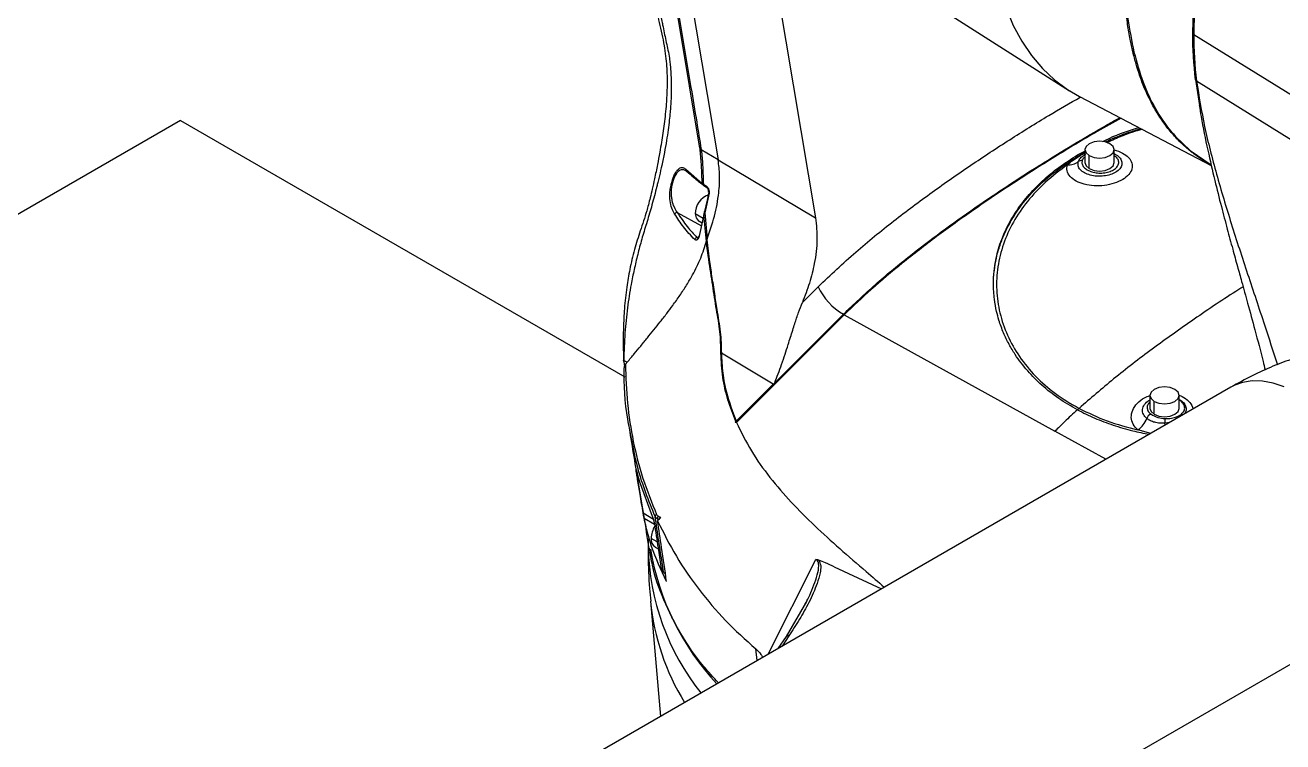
# Model space of a CAD drawing. Header units: millimetres. Extents: x 126 to 938, y 244 to 707.
# Drawn here: x 344.44 to 356.28, y 578.91 to 585.66 of the extents above; entities that cross this region are included whole.
import ezdxf

# ---------------------------------------------------------------- set-up
doc = ezdxf.new("R2010")
doc.units = ezdxf.units.MM

msp = doc.modelspace()

# ---------------------------------------------------------------- linework, layer by layer
at = {"color": 7, "linetype": 'Continuous', "lineweight": 25}
for p, q in [((350.358, 588.018), (350.966, 584.387)), ((351.32, 587.205), (351.883, 583.84)), ((353.064, 585.805), (354.273, 585.037)), ((350.697, 585.085), (350.583, 585.763)), ((355.442, 585.568), (356.705, 584.786)), ((350.794, 584.498), (350.697, 585.085)), ((355.458, 585.142), (355.498, 584.899)), ((356.733, 584.34), (355.469, 585.129)), ((354.368, 584.982), (355.608, 584.335)), ((345.905, 584.757), (305.452, 561.404)), ((345.905, 584.757), (350.087, 582.343)), ((350.806, 584.485), (350.966, 584.39)), ((354.419, 584.483), (354.419, 584.361)), ((354.694, 584.361), (354.694, 584.483)), ((355.41, 584.474), (355.607, 584.34)), ((350.966, 584.387), (351.883, 583.84)), ((354.348, 584.433), (354.419, 584.47)), ((354.348, 584.419), (354.419, 584.459)), ((354.348, 584.433), (354.348, 584.419)), ((354.459, 584.305), (354.459, 584.427)), ((350.662, 584.298), (350.816, 584.165)), ((350.88, 584.073), (350.842, 583.889)), ((350.58, 583.892), (350.808, 583.765)), ((350.835, 583.898), (350.83, 583.875)), ((350.832, 583.87), (350.842, 583.889)), ((350.842, 583.889), (350.863, 583.642)), ((350.824, 583.836), (350.751, 583.878)), ((350.779, 583.815), (350.815, 583.795)), ((350.832, 583.87), (350.784, 583.657)), ((350.855, 583.618), (350.832, 583.87)), ((350.768, 583.654), (350.779, 583.658)), ((350.86, 583.635), (350.856, 583.623)), ((350.86, 583.635), (350.882, 583.448)), ((351.759, 583.043), (351.908, 583.192)), ((351.127, 581.915), (352.145, 582.932)), ((352.153, 582.928), (351.138, 581.915)), ((351.498, 582.288), (352.145, 582.933)), ((352.145, 582.932), (352.153, 582.928)), ((352.153, 582.928), (354.136, 581.832)), ((351.485, 582.275), (350.996, 582.567)), ((355.792, 582.246), (294.669, 546.961)), ((351.136, 581.926), (351.485, 582.275)), ((355.03, 582.169), (355.03, 582.047)), ((355.071, 581.991), (355.071, 582.113)), ((355.305, 582.047), (355.305, 582.169)), ((351.134, 581.924), (351.132, 581.922)), ((351.134, 581.924), (351.136, 581.926)), ((355.218, 581.915), (355.171, 581.907)), ((354.615, 581.567), (354.136, 581.832)), ((355.038, 581.811), (354.917, 581.844)), ((350.208, 581.376), (350.223, 581.367)), ((350.224, 581.363), (350.346, 581.032)), ((350.261, 581.062), (350.356, 581.003)), ((350.269, 581.013), (350.367, 580.957)), ((350.396, 581.005), (350.398, 580.99)), ((350.307, 580.817), (350.307, 580.742)), ((350.392, 580.789), (350.335, 580.822)), ((350.372, 580.741), (350.402, 580.724)), ((351.438, 579.733), (351.886, 580.624)), ((352.058, 580.556), (352.502, 580.347)), ((350.329, 580.231), (350.422, 579.147)), ((351.798, 580.227), (351.606, 579.9)), ((295.939, 544.762), (357.061, 580.047)), ((351.605, 579.899), (351.529, 579.786)), ((351.632, 579.905), (351.567, 579.808)), ((351.332, 579.672), (351.32, 579.782))]:
    msp.add_line(p, q, dxfattribs=at)
at = {"color": 7, "linetype": 'Continuous', "lineweight": 25, "flags": 128}
for points in [[(358.149, 590.41), (357.961, 590.286), (357.775, 590.148), (357.59, 589.998), (357.409, 589.835), (357.231, 589.66), (357.058, 589.475), (356.89, 589.279), (356.729, 589.075), (356.574, 588.862), (356.426, 588.641), (356.287, 588.415), (356.156, 588.183), (356.035, 587.946), (355.923, 587.707), (355.822, 587.465), (355.732, 587.222), (355.653, 586.979), (355.586, 586.737), (355.53, 586.497), (355.486, 586.261), (355.455, 586.028), (355.436, 585.801), (355.43, 585.58)], [(358.165, 590.406), (357.977, 590.282), (357.79, 590.144), (357.606, 589.993), (357.424, 589.83), (357.246, 589.655), (357.073, 589.469), (356.905, 589.273), (356.742, 589.068), (356.587, 588.855), (356.44, 588.634), (356.3, 588.407), (356.169, 588.175), (356.048, 587.938), (355.936, 587.698), (355.835, 587.456), (355.744, 587.213), (355.665, 586.969), (355.598, 586.727), (355.542, 586.487), (355.498, 586.25), (355.467, 586.017), (355.448, 585.789), (355.442, 585.568)], [(353.517, 586.782), (353.524, 586.57), (353.543, 586.366), (353.575, 586.172), (353.619, 585.987), (353.676, 585.814), (353.744, 585.653), (353.825, 585.504), (353.916, 585.369), (354.019, 585.247), (354.132, 585.14), (354.255, 585.048), (354.368, 584.982)], [(350.596, 585.747), (350.66, 585.367), (350.71, 585.068)], [(354.654, 584.539), (354.609, 584.557), (354.557, 584.563), (354.504, 584.557), (354.459, 584.539), (354.43, 584.514), (354.419, 584.483), (354.43, 584.453), (354.459, 584.427)], [(354.459, 584.427), (354.504, 584.41), (354.557, 584.404), (354.609, 584.41), (354.654, 584.427), (354.684, 584.453), (354.694, 584.483), (354.684, 584.514), (354.654, 584.539)], [(354.419, 584.361), (354.43, 584.33), (354.459, 584.305)], [(354.459, 584.305), (354.504, 584.287), (354.557, 584.281), (354.609, 584.287), (354.654, 584.305), (354.684, 584.33), (354.694, 584.361)], [(350.827, 584.158), (350.842, 584.149), (350.853, 584.142)], [(350.83, 584.145), (350.842, 584.138), (350.856, 584.13)], [(350.841, 583.902), (350.838, 583.901), (350.836, 583.9), (350.835, 583.899), (350.835, 583.897), (350.835, 583.895), (350.836, 583.893), (350.839, 583.891), (350.842, 583.889)], [(350.751, 583.878), (350.758, 583.84), (350.779, 583.815), (350.779, 583.815)], [(350.785, 583.665), (350.785, 583.665), (350.783, 583.664), (350.782, 583.664), (350.781, 583.663), (350.781, 583.662), (350.781, 583.66), (350.782, 583.659), (350.784, 583.657)], [(355.265, 582.225), (355.22, 582.243), (355.168, 582.249), (355.115, 582.243), (355.071, 582.225), (355.041, 582.2), (355.03, 582.169), (355.041, 582.139), (355.071, 582.113)], [(355.071, 582.113), (355.115, 582.096), (355.168, 582.09), (355.22, 582.096), (355.265, 582.113), (355.295, 582.139), (355.305, 582.169), (355.295, 582.2), (355.265, 582.225)], [(356.294, 582.249), (356.19, 582.284), (356.089, 582.302), (355.993, 582.305), (355.903, 582.291), (355.82, 582.262), (355.792, 582.246)], [(355.03, 582.047), (355.041, 582.016), (355.071, 581.991)], [(355.071, 581.991), (355.115, 581.973), (355.168, 581.967), (355.22, 581.973), (355.265, 581.991), (355.295, 582.016), (355.305, 582.047)], [(355.174, 581.89), (355.174, 581.891), (355.171, 581.907)], [(350.269, 581.013), (350.264, 581.04), (350.261, 581.062)], [(350.422, 581.021), (350.407, 581.002), (350.396, 580.987)], [(350.403, 581.031), (350.414, 581.025), (350.422, 581.021)]]:
    msp.add_lwpolyline(points, dxfattribs=at)
at = {"color": 7, "linetype": 'Continuous', "lineweight": 25}
for centre, radius, start, end in [((355.456, 585.594), 0.0298, 207.3203, 240.3621), ((358.809, 585.572), 3.379, 179.8664, 187.3145), ((358.827, 585.56), 3.385, 179.8662, 187.3148), ((354.891, 585.447), 0.0469, 242.4382, 256.4654), ((350.724, 585.093), 0.0279, 196.6478, 240.1821), ((350.821, 584.51), 0.0296, 203.6899, 239.0919), ((350.824, 584.485), 0.0289, 204.4998, 239.8835), ((355.417, 584.508), 0.0345, 242.597, 257.7324), ((354.266, 584.486), 0.147, 264.6632, 307.7556), ((354.386, 584.331), 0.0496, 82.5673, 127.8732), ((350.684, 584.296), 0.0227, 172.8701, 243.1884), ((350.838, 584.166), 0.022, 183.0572, 243.5424), ((350.84, 584.155), 0.0136, 165.9544, 240.7542), ((350.866, 584.139), 0.0136, 165.9336, 240.7492), ((350.943, 583.878), 0.193, 110.7944, 179.8573), ((350.884, 584.083), 0.0107, 181.8143, 247.6702), ((350.582, 583.863), 0.0291, 93.0906, 151.3705), ((350.837, 583.875), 0.00697, 174.2498, 223.8842), ((350.773, 583.624), 0.0306, 99.5283, 157.13), ((350.894, 583.413), 0.0374, 109.0545, 116.5451), ((352.451, 583.452), 0.603, 205.5527, 239.4315), ((350.965, 582.946), 0.0354, 110.4061, 115.1598), ((351.003, 582.534), 0.0332, 101.0765, 108.3026), ((354.415, 581.991), 0.0766, 132.9972, 150.9094), ((355.067, 581.929), 0.0706, 114.2558, 161.3015), ((354.794, 582.025), 0.219, 304.1418, 340.5485), ((355.858, 581.889), 0.688, 174.8907, 178.4868), ((350.395, 581.029), 0.0226, 115.9967, 179.3015), ((350.594, 580.811), 0.259, 150.4737, 177.6583), ((350.428, 581.01), 0.0329, 140.8168, 189.2642), ((350.418, 580.811), 0.0833, 172.4908, 236.1942), ((352.576, 580.785), 2.269, 181.0956, 218.6692), ((352.744, 581.125), 2.449, 189.4803, 223.0408), ((352.542, 580.444), 2.223, 185.5136, 211.6313), ((351.623, 579.882), 0.0248, 68.276, 136.6344)]:
    msp.add_arc(centre, radius, start, end, dxfattribs=at)
for points, knots in [([(349.954, 588.009), (349.956, 588.004), (349.963, 587.984), (349.974, 587.949), (349.986, 587.903), (349.996, 587.86), (350.004, 587.818), (350.011, 587.774), (350.02, 587.719), (350.03, 587.654), (350.054, 587.509), (350.094, 587.279), (350.152, 586.963), (350.215, 586.632), (350.274, 586.337), (350.326, 586.086), (350.369, 585.883), (350.411, 585.674), (350.461, 585.471), (350.475, 585.331), (350.481, 585.266)], [0, 0, 0, 0, 0.005889, 0.022401, 0.039605, 0.0574, 0.069443, 0.085496, 0.105358, 0.128936, 0.156267, 0.263573, 0.378474, 0.501157, 0.626179, 0.701104, 0.775505, 0.849522, 0.929503, 1, 1, 1, 1]), ([(349.973, 587.977), (349.975, 587.974), (350.001, 587.929), (350.025, 587.844), (350.054, 587.727), (350.07, 587.614), (350.091, 587.49), (350.113, 587.359), (350.137, 587.221), (350.171, 587.03), (350.214, 586.8), (350.263, 586.542), (350.308, 586.315), (350.348, 586.118), (350.382, 585.952), (350.405, 585.84), (350.419, 585.772), (350.426, 585.738), (350.433, 585.708), (350.438, 585.682), (350.443, 585.659), (350.456, 585.596), (350.478, 585.492), (350.503, 585.376), (350.514, 585.29), (350.519, 585.236), (350.522, 585.18), (350.524, 585.123), (350.525, 585.064), (350.524, 585.004), (350.522, 584.948), (350.518, 584.891), (350.514, 584.83), (350.506, 584.755), (350.495, 584.666), (350.48, 584.565), (350.46, 584.453), (350.437, 584.342), (350.419, 584.261), (350.407, 584.211), (350.401, 584.186), (350.396, 584.164), (350.391, 584.145), (350.387, 584.128), (350.37, 584.06), (350.339, 583.946), (350.292, 583.789), (350.246, 583.641), (350.208, 583.496), (350.175, 583.355), (350.141, 583.188), (350.11, 582.989), (350.085, 582.751), (350.08, 582.586), (350.078, 582.5)], [0, 0, 0, 0, 0.0019416, 0.0283028, 0.0462973, 0.0672207, 0.0897062, 0.1135145, 0.1386624, 0.1651706, 0.2174844, 0.2645577, 0.3061889, 0.3422112, 0.3724959, 0.3969422, 0.4037803, 0.4099581, 0.4154751, 0.4203291, 0.4245188, 0.428042, 0.4547485, 0.4819246, 0.4914468, 0.501233, 0.5112808, 0.5215844, 0.5321247, 0.5428547, 0.5535583, 0.5623127, 0.5734015, 0.5868867, 0.6028303, 0.6211874, 0.6417761, 0.6640271, 0.6819278, 0.6869287, 0.6914537, 0.69551, 0.6991053, 0.7022461, 0.704937, 0.7365381, 0.7657887, 0.7932077, 0.8199261, 0.8459745, 0.8713899, 0.9111694, 0.9540272, 1, 1, 1, 1]), ([(354.865, 586.787), (354.846, 586.663), (354.808, 586.419), (354.795, 586.06), (354.815, 585.721), (354.859, 585.506), (354.88, 585.401)], [0, 0, 0, 0, 0.2714808, 0.5284858, 0.7708443, 1, 1, 1, 1]), ([(354.869, 585.405), (354.86, 585.444), (354.841, 585.528), (354.818, 585.669), (354.801, 585.821), (354.791, 585.967), (354.79, 586.058), (354.79, 586.097)], [0, 0, 0, 0, 0.170414, 0.372018, 0.610965, 0.829299, 1, 1, 1, 1]), ([(355.401, 584.477), (355.369, 584.505), (355.305, 584.561), (355.219, 584.657), (355.14, 584.761), (355.075, 584.865), (355.022, 584.965), (354.975, 585.069), (354.935, 585.176), (354.898, 585.292), (354.879, 585.366), (354.869, 585.405)], [0, 0, 0, 0, 0.116811, 0.234466, 0.354954, 0.474863, 0.57201, 0.666738, 0.78962, 0.887905, 1, 1, 1, 1]), ([(354.88, 585.401), (354.906, 585.306), (354.956, 585.122), (355.074, 584.87), (355.221, 584.649), (355.347, 584.532), (355.41, 584.474)], [0, 0, 0, 0, 0.272249, 0.525415, 0.765686, 1, 1, 1, 1]), ([(350.481, 585.266), (350.482, 585.245), (350.486, 585.188), (350.486, 585.097), (350.483, 585), (350.477, 584.908), (350.469, 584.819), (350.458, 584.727), (350.446, 584.638), (350.432, 584.549), (350.415, 584.451), (350.394, 584.336), (350.37, 584.221), (350.347, 584.117), (350.328, 584.035), (350.31, 583.966), (350.282, 583.861), (350.234, 583.723), (350.176, 583.54), (350.134, 583.363), (350.102, 583.178), (350.082, 582.993), (350.077, 582.864), (350.074, 582.802)], [0, 0, 0, 0, 0.02471, 0.068615, 0.10865, 0.140298, 0.178697, 0.215848, 0.251568, 0.285359, 0.323611, 0.370541, 0.425121, 0.464437, 0.497954, 0.52609, 0.549205, 0.627839, 0.701479, 0.778149, 0.84517, 0.926473, 1, 1, 1, 1]), ([(350.71, 585.068), (350.728, 584.959), (350.761, 584.765), (350.792, 584.57), (350.806, 584.485)], [0, 0, 0, 0, 0.560977, 1, 1, 1, 1]), ([(355.458, 585.142), (355.459, 585.139), (355.462, 585.134), (355.467, 585.131), (355.469, 585.129)], [0, 0, 0, 0, 0.551445, 1, 1, 1, 1]), ([(355.469, 585.129), (355.492, 584.986), (355.54, 584.691), (355.657, 584.245), (355.795, 583.782), (355.95, 583.31), (356.098, 582.868), (356.19, 582.583), (356.23, 582.458)], [0, 0, 0, 0, 0.155893, 0.322568, 0.497344, 0.677083, 0.858416, 1, 1, 1, 1]), ([(351.908, 583.192), (352.024, 583.303), (352.253, 583.519), (352.615, 583.812), (352.977, 584.083), (353.342, 584.337), (353.708, 584.577), (354.052, 584.791), (354.276, 584.921), (354.375, 584.978)], [0, 0, 0, 0, 0.157724, 0.309385, 0.457286, 0.602514, 0.745661, 0.887093, 1, 1, 1, 1]), ([(355.495, 584.898), (355.5, 584.864), (355.522, 584.723), (355.572, 584.488), (355.637, 584.205), (355.699, 583.958), (355.756, 583.743), (355.807, 583.555), (355.852, 583.391), (355.899, 583.221), (355.954, 583.022), (356.022, 582.771), (356.078, 582.562), (356.108, 582.436), (356.115, 582.409)], [0, 0, 0, 0, 0.040555, 0.167193, 0.280583, 0.379787, 0.465184, 0.540973, 0.607249, 0.664094, 0.74714, 0.848703, 0.967837, 1, 1, 1, 1]), ([(352.145, 582.933), (352.243, 583.027), (352.439, 583.213), (352.749, 583.468), (353.063, 583.709), (353.379, 583.934), (353.699, 584.15), (354.02, 584.356), (354.346, 584.553), (354.587, 584.696), (354.723, 584.77), (354.749, 584.783)], [0, 0, 0, 0, 0.127531, 0.252748, 0.376112, 0.497943, 0.61619, 0.737822, 0.855098, 0.972977, 1, 1, 1, 1]), ([(352.145, 582.932), (352.26, 583.04), (352.487, 583.255), (352.849, 583.545), (353.212, 583.815), (353.577, 584.068), (353.944, 584.307), (354.313, 584.532), (354.581, 584.691), (354.728, 584.771), (354.75, 584.782)], [0, 0, 0, 0, 0.147721, 0.292736, 0.433516, 0.571463, 0.708666, 0.843153, 0.976633, 1, 1, 1, 1]), ([(354.759, 584.778), (354.684, 584.737), (354.473, 584.621), (354.135, 584.417), (353.748, 584.172), (353.377, 583.922), (353.027, 583.671), (352.705, 583.421), (352.413, 583.177), (352.237, 583.009), (352.153, 582.928)], [0, 0, 0, 0, 0.07982, 0.225346, 0.369059, 0.509232, 0.644146, 0.772073, 0.891276, 1, 1, 1, 1]), ([(354.588, 584.559), (354.596, 584.563), (354.696, 584.616), (354.81, 584.659), (354.919, 584.688), (354.926, 584.691)], [0, 0, 0, 0, 0.074295, 0.932895, 1, 1, 1, 1]), ([(354.611, 584.556), (354.626, 584.563), (354.698, 584.597), (354.809, 584.64), (354.906, 584.67), (354.943, 584.682)], [0, 0, 0, 0, 0.140436, 0.670929, 1, 1, 1, 1]), ([(354.957, 584.675), (354.893, 584.655), (354.78, 584.621), (354.675, 584.571), (354.629, 584.549)], [0, 0, 0, 0, 0.570669, 1, 1, 1, 1]), ([(350.798, 584.473), (350.797, 584.478), (350.796, 584.486), (350.795, 584.495), (350.794, 584.498)], [0, 0, 0, 0, 0.561914, 1, 1, 1, 1]), ([(350.816, 584.165), (350.814, 584.22), (350.811, 584.323), (350.802, 584.425), (350.798, 584.473)], [0, 0, 0, 0, 0.530314, 1, 1, 1, 1]), ([(350.806, 584.485), (350.807, 584.48), (350.808, 584.472), (350.809, 584.464), (350.81, 584.46)], [0, 0, 0, 0, 0.556712, 1, 1, 1, 1]), ([(354.693, 584.481), (354.72, 584.472), (354.77, 584.456), (354.83, 584.414), (354.865, 584.36), (354.865, 584.298), (354.831, 584.243), (354.772, 584.197), (354.693, 584.163), (354.602, 584.143), (354.506, 584.14), (354.415, 584.153), (354.337, 584.182), (354.279, 584.225), (354.244, 584.282), (354.25, 584.321), (354.252, 584.34)], [0, 0, 0, 0, 0.080798, 0.14924, 0.206064, 0.258377, 0.316656, 0.38695, 0.469225, 0.560176, 0.652978, 0.741834, 0.821518, 0.889202, 0.946317, 1, 1, 1, 1]), ([(355.608, 584.337), (355.592, 584.345), (355.551, 584.368), (355.481, 584.414), (355.43, 584.454), (355.401, 584.477)], [0, 0, 0, 0, 0.21077, 0.565066, 1, 1, 1, 1]), ([(350.81, 584.46), (350.812, 584.437), (350.818, 584.39), (350.821, 584.316), (350.824, 584.238), (350.826, 584.185), (350.827, 584.158)], [0, 0, 0, 0, 0.229598, 0.471747, 0.733905, 1, 1, 1, 1]), ([(350.86, 583.635), (350.886, 583.709), (350.936, 583.853), (350.973, 584.057), (350.984, 584.235), (350.972, 584.338), (350.966, 584.387)], [0, 0, 0, 0, 0.304063, 0.595043, 0.806986, 1, 1, 1, 1]), ([(353.558, 583.211), (353.557, 583.212), (353.555, 583.258), (353.564, 583.342), (353.582, 583.455), (353.611, 583.563), (353.65, 583.669), (353.702, 583.776), (353.786, 583.918), (353.92, 584.086), (354.117, 584.269), (354.27, 584.369), (354.348, 584.419)], [0, 0, 0, 0, 0.0021735, 0.090937, 0.1670857, 0.2306799, 0.3118594, 0.3908422, 0.4677217, 0.6381008, 0.8153775, 1, 1, 1, 1]), ([(354.348, 582.033), (354.288, 582.068), (354.17, 582.136), (354.013, 582.26), (353.875, 582.398), (353.775, 582.529), (353.702, 582.651), (353.65, 582.759), (353.612, 582.864), (353.583, 582.97), (353.563, 583.084), (353.555, 583.211), (353.561, 583.333), (353.576, 583.435), (353.598, 583.527), (353.626, 583.618), (353.664, 583.71), (353.71, 583.802), (353.778, 583.915), (353.876, 584.046), (354.015, 584.189), (354.172, 584.321), (354.289, 584.395), (354.348, 584.433)], [0, 0, 0, 0, 0.06869, 0.13594, 0.198402, 0.262867, 0.299756, 0.33949, 0.382004, 0.410237, 0.44878, 0.497537, 0.536357, 0.570394, 0.599698, 0.630304, 0.665129, 0.699118, 0.73229, 0.79635, 0.862228, 0.930104, 1, 1, 1, 1]), ([(354.252, 584.34), (354.288, 584.37), (354.34, 584.413), (354.4, 584.441), (354.419, 584.45)], [0, 0, 0, 0, 0.690769, 1, 1, 1, 1]), ([(354.698, 584.442), (354.7, 584.441), (354.717, 584.435), (354.742, 584.414), (354.767, 584.378), (354.769, 584.337), (354.747, 584.299), (354.709, 584.268), (354.657, 584.246), (354.596, 584.233), (354.532, 584.231), (354.47, 584.241), (354.416, 584.261), (354.375, 584.291), (354.35, 584.33), (354.354, 584.357), (354.356, 584.37)], [0, 0, 0, 0, 0.007174, 0.082086, 0.144381, 0.200783, 0.261955, 0.335054, 0.421115, 0.516932, 0.616828, 0.714103, 0.802513, 0.878069, 0.94144, 1, 1, 1, 1]), ([(354.356, 584.37), (354.361, 584.382), (354.37, 584.401), (354.387, 584.413), (354.393, 584.417)], [0, 0, 0, 0, 0.647583, 1, 1, 1, 1]), ([(354.393, 584.38), (354.391, 584.37), (354.388, 584.347), (354.408, 584.315), (354.441, 584.29), (354.486, 584.272), (354.537, 584.262), (354.591, 584.262), (354.643, 584.272), (354.687, 584.29), (354.72, 584.316), (354.738, 584.348), (354.736, 584.383), (354.718, 584.41), (354.701, 584.421), (354.694, 584.426)], [0, 0, 0, 0, 0.05948, 0.124225, 0.201456, 0.291949, 0.391958, 0.495356, 0.595235, 0.685405, 0.762127, 0.826433, 0.886172, 0.952501, 1, 1, 1, 1]), ([(354.393, 584.417), (354.399, 584.423), (354.409, 584.432), (354.421, 584.437), (354.426, 584.439)], [0, 0, 0, 0, 0.606129, 1, 1, 1, 1]), ([(354.419, 584.415), (354.415, 584.412), (354.403, 584.403), (354.397, 584.389), (354.393, 584.38)], [0, 0, 0, 0, 0.365589, 1, 1, 1, 1]), ([(350.556, 583.877), (350.546, 583.895), (350.526, 583.933), (350.51, 584.005), (350.51, 584.074), (350.519, 584.136), (350.531, 584.185), (350.546, 584.23), (350.564, 584.266), (350.582, 584.291), (350.603, 584.311), (350.635, 584.319), (350.653, 584.305), (350.662, 584.298)], [0, 0, 0, 0, 0.116105, 0.249377, 0.412269, 0.507225, 0.606646, 0.6993, 0.775632, 0.833453, 0.876165, 0.93725, 1, 1, 1, 1]), ([(350.655, 584.287), (350.651, 584.289), (350.642, 584.294), (350.625, 584.295), (350.607, 584.29), (350.592, 584.28), (350.581, 584.268), (350.567, 584.25), (350.552, 584.221), (350.537, 584.18), (350.529, 584.142), (350.525, 584.11), (350.523, 584.08), (350.524, 584.045), (350.531, 583.997), (350.547, 583.944), (350.569, 583.908), (350.58, 583.892)], [0, 0, 0, 0, 0.028463, 0.064602, 0.099192, 0.146821, 0.173294, 0.20169, 0.283268, 0.376072, 0.473581, 0.524419, 0.5762, 0.657914, 0.741204, 0.877869, 1, 1, 1, 1]), ([(350.653, 584.289), (350.655, 584.288), (350.66, 584.286), (350.665, 584.283), (350.667, 584.281)], [0, 0, 0, 0, 0.487332, 1, 1, 1, 1]), ([(350.662, 584.284), (350.661, 584.285), (350.659, 584.286), (350.656, 584.287), (350.655, 584.287)], [0, 0, 0, 0, 0.656792, 1, 1, 1, 1]), ([(350.667, 584.281), (350.69, 584.262), (350.741, 584.218), (350.793, 584.175), (350.822, 584.152)], [0, 0, 0, 0, 0.443393, 1, 1, 1, 1]), ([(354.252, 584.34), (354.182, 584.287), (354.046, 584.185), (353.875, 584.002), (353.741, 583.806), (353.646, 583.598), (353.592, 583.381), (353.581, 583.162), (353.612, 582.943), (353.685, 582.731), (353.798, 582.529), (353.951, 582.344), (354.139, 582.178), (354.287, 582.091), (354.363, 582.047)], [0, 0, 0, 0, 0.092925, 0.180242, 0.263733, 0.34386, 0.421338, 0.498484, 0.575451, 0.653806, 0.735132, 0.818908, 0.906872, 1, 1, 1, 1]), ([(350.816, 584.165), (350.817, 584.164), (350.821, 584.161), (350.825, 584.159), (350.827, 584.158)], [0, 0, 0, 0, 0.4269807, 1, 1, 1, 1]), ([(350.822, 584.152), (350.823, 584.151), (350.825, 584.148), (350.828, 584.147), (350.83, 584.145)], [0, 0, 0, 0, 0.416002, 1, 1, 1, 1]), ([(350.828, 584.147), (350.829, 584.146), (350.83, 584.145), (350.831, 584.145), (350.831, 584.145)], [0, 0, 0, 0, 0.913434, 1, 1, 1, 1]), ([(350.86, 584.127), (350.855, 584.13), (350.846, 584.135), (350.838, 584.141), (350.834, 584.143)], [0, 0, 0, 0, 0.5600422, 1, 1, 1, 1]), ([(350.853, 584.142), (350.855, 584.14), (350.86, 584.137), (350.866, 584.13), (350.872, 584.121), (350.877, 584.109), (350.881, 584.093), (350.88, 584.079), (350.88, 584.073)], [0, 0, 0, 0, 0.110427, 0.232187, 0.358743, 0.492396, 0.754284, 1, 1, 1, 1]), ([(350.857, 584.128), (350.858, 584.128), (350.86, 584.126), (350.863, 584.123), (350.867, 584.118), (350.869, 584.113), (350.872, 584.106), (350.874, 584.096), (350.874, 584.088), (350.873, 584.082)], [0, 0, 0, 0, 0.063886, 0.150625, 0.259388, 0.387892, 0.531503, 0.684824, 1, 1, 1, 1]), ([(350.841, 583.902), (350.85, 583.937), (350.865, 583.994), (350.874, 584.052), (350.878, 584.075)], [0, 0, 0, 0, 0.613559, 1, 1, 1, 1]), ([(350.58, 583.892), (350.611, 583.846), (350.667, 583.762), (350.736, 583.688), (350.768, 583.654)], [0, 0, 0, 0, 0.541435, 1, 1, 1, 1]), ([(350.745, 583.636), (350.709, 583.675), (350.64, 583.75), (350.583, 583.835), (350.556, 583.877)], [0, 0, 0, 0, 0.519143, 1, 1, 1, 1]), ([(351.883, 583.84), (351.89, 583.772), (351.904, 583.63), (351.877, 583.423), (351.829, 583.224), (351.782, 583.104), (351.759, 583.043)], [0, 0, 0, 0, 0.247879, 0.526475, 0.760364, 1, 1, 1, 1]), ([(350.784, 583.657), (350.783, 583.654), (350.781, 583.649), (350.777, 583.642), (350.772, 583.636), (350.767, 583.632), (350.761, 583.63), (350.753, 583.63), (350.748, 583.633), (350.745, 583.636)], [0, 0, 0, 0, 0.164666, 0.317405, 0.455205, 0.577303, 0.686333, 0.788329, 1, 1, 1, 1]), ([(350.768, 583.654), (350.769, 583.653), (350.769, 583.652), (350.772, 583.65), (350.774, 583.65), (350.775, 583.651), (350.776, 583.651)], [0, 0, 0, 0, 0.2958866, 0.5404809, 0.7852953, 1, 1, 1, 1]), ([(350.781, 583.663), (350.78, 583.661), (350.779, 583.658), (350.777, 583.654), (350.776, 583.652), (350.775, 583.651), (350.775, 583.651)], [0, 0, 0, 0, 0.4289744, 0.7357595, 0.923468, 1, 1, 1, 1]), ([(350.111, 582.482), (350.133, 582.509), (350.175, 582.559), (350.238, 582.635), (350.299, 582.71), (350.361, 582.785), (350.421, 582.861), (350.481, 582.938), (350.543, 583.021), (350.606, 583.11), (350.669, 583.206), (350.737, 583.322), (350.805, 583.459), (350.839, 583.569), (350.856, 583.623)], [0, 0, 0, 0, 0.074855, 0.143638, 0.215909, 0.28576, 0.355953, 0.428305, 0.497426, 0.583098, 0.666612, 0.748933, 0.876493, 1, 1, 1, 1]), ([(350.878, 583.447), (350.874, 583.476), (350.866, 583.535), (350.859, 583.593), (350.856, 583.623)], [0, 0, 0, 0, 0.496516, 1, 1, 1, 1]), ([(350.95, 582.978), (350.938, 583.054), (350.914, 583.21), (350.89, 583.366), (350.878, 583.447)], [0, 0, 0, 0, 0.485566, 1, 1, 1, 1]), ([(350.882, 583.448), (350.889, 583.397), (350.905, 583.289), (350.93, 583.133), (350.945, 583.028), (350.953, 582.979)], [0, 0, 0, 0, 0.329917, 0.68837, 1, 1, 1, 1]), ([(355.908, 583.19), (355.894, 583.182), (355.737, 583.086), (355.451, 582.891), (355.057, 582.612), (354.694, 582.334), (354.471, 582.14), (354.363, 582.047)], [0, 0, 0, 0, 0.024856, 0.28687, 0.539183, 0.77809, 1, 1, 1, 1]), ([(350.992, 582.566), (350.991, 582.633), (350.988, 582.771), (350.963, 582.908), (350.95, 582.978)], [0, 0, 0, 0, 0.486264, 1, 1, 1, 1]), ([(350.953, 582.979), (350.959, 582.943), (350.97, 582.873), (350.986, 582.769), (350.995, 582.667), (350.996, 582.6), (350.996, 582.567)], [0, 0, 0, 0, 0.2607449, 0.5135682, 0.7600608, 1, 1, 1, 1]), ([(351.498, 582.288), (351.509, 582.316), (351.532, 582.373), (351.565, 582.463), (351.595, 582.555), (351.623, 582.64), (351.646, 582.715), (351.667, 582.781), (351.692, 582.859), (351.721, 582.947), (351.746, 583.013), (351.759, 583.043)], [0, 0, 0, 0, 0.113142, 0.230535, 0.359486, 0.476576, 0.567703, 0.654118, 0.735475, 0.87536, 1, 1, 1, 1]), ([(350.074, 582.802), (350.073, 582.752), (350.072, 582.651), (350.074, 582.551), (350.075, 582.502)], [0, 0, 0, 0, 0.507416, 1, 1, 1, 1]), ([(359.464, 580.126), (359.464, 580.17), (359.462, 580.289), (359.448, 580.483), (359.418, 580.705), (359.371, 580.92), (359.31, 581.126), (359.234, 581.321), (359.144, 581.506), (359.042, 581.678), (358.928, 581.837), (358.803, 581.983), (358.668, 582.115), (358.524, 582.233), (358.372, 582.337), (358.212, 582.427), (358.046, 582.502), (357.875, 582.563), (357.699, 582.609), (357.519, 582.64), (357.335, 582.657), (357.149, 582.659), (356.96, 582.646), (356.768, 582.618), (356.575, 582.576), (356.381, 582.518), (356.186, 582.444), (355.988, 582.355), (355.858, 582.283), (355.792, 582.246)], [0, 0, 0, 0, 0.024836, 0.067771, 0.110162, 0.151714, 0.192328, 0.23196, 0.270623, 0.30838, 0.345323, 0.381564, 0.417213, 0.452385, 0.487185, 0.521721, 0.556093, 0.590379, 0.624692, 0.659156, 0.693901, 0.729068, 0.764805, 0.801261, 0.838579, 0.876879, 0.916246, 0.956708, 1, 1, 1, 1]), ([(350.075, 582.502), (350.076, 582.502), (350.077, 582.501), (350.078, 582.501), (350.078, 582.5)], [0, 0, 0, 0, 0.558079, 1, 1, 1, 1]), ([(350.085, 582.455), (350.084, 582.463), (350.081, 582.479), (350.077, 582.495), (350.075, 582.502)], [0, 0, 0, 0, 0.553749, 1, 1, 1, 1]), ([(350.078, 582.5), (350.083, 582.497), (350.094, 582.491), (350.105, 582.485), (350.111, 582.482)], [0, 0, 0, 0, 0.500115, 1, 1, 1, 1]), ([(350.094, 582.462), (350.092, 582.46), (350.088, 582.455), (350.084, 582.447), (350.081, 582.439), (350.08, 582.434), (350.08, 582.431), (350.08, 582.43)], [0, 0, 0, 0, 0.260515, 0.522619, 0.778594, 0.898506, 1, 1, 1, 1]), ([(350.094, 582.462), (350.097, 582.466), (350.103, 582.473), (350.108, 582.479), (350.111, 582.482)], [0, 0, 0, 0, 0.560089, 1, 1, 1, 1]), ([(350.094, 582.462), (350.097, 582.339), (350.105, 582.096), (350.162, 581.736), (350.25, 581.384), (350.34, 581.161), (350.386, 581.049)], [0, 0, 0, 0, 0.253601, 0.503054, 0.750949, 1, 1, 1, 1]), ([(351.132, 581.922), (351.106, 581.99), (351.053, 582.126), (351.004, 582.342), (350.996, 582.491), (350.992, 582.566)], [0, 0, 0, 0, 0.328633, 0.659809, 1, 1, 1, 1]), ([(350.996, 582.567), (350.999, 582.504), (351.005, 582.38), (351.046, 582.163), (351.102, 582.016), (351.136, 581.926)], [0, 0, 0, 0, 0.284862, 0.564002, 1, 1, 1, 1]), ([(350.133, 581.859), (350.126, 581.888), (350.086, 582.075), (350.083, 582.267), (350.08, 582.43)], [0, 0, 0, 0, 0.15412, 1, 1, 1, 1]), ([(351.485, 582.275), (351.487, 582.277), (351.492, 582.281), (351.496, 582.286), (351.498, 582.288)], [0, 0, 0, 0, 0.559497, 1, 1, 1, 1]), ([(354.917, 581.844), (354.9, 581.86), (354.867, 581.893), (354.85, 581.963), (354.865, 582.034), (354.911, 582.099), (354.969, 582.145), (355.013, 582.161), (355.03, 582.168)], [0, 0, 0, 0, 0.1653557, 0.3214978, 0.484136, 0.6662438, 0.8718578, 1, 1, 1, 1]), ([(354.979, 582.083), (354.992, 582.098), (355.007, 582.116), (355.027, 582.124), (355.03, 582.126)], [0, 0, 0, 0, 0.859526, 1, 1, 1, 1]), ([(355.173, 581.95), (355.193, 581.951), (355.231, 581.951), (355.284, 581.966), (355.326, 581.99), (355.353, 582.021), (355.361, 582.059), (355.344, 582.095), (355.323, 582.116), (355.307, 582.122), (355.305, 582.123)], [0, 0, 0, 0, 0.183115, 0.354416, 0.503297, 0.626646, 0.733727, 0.845269, 0.97852, 1, 1, 1, 1]), ([(355.304, 582.17), (355.315, 582.167), (355.348, 582.155), (355.392, 582.117), (355.431, 582.075), (355.434, 582.047), (355.434, 582.04)], [0, 0, 0, 0, 0.166213, 0.553558, 0.901996, 1, 1, 1, 1]), ([(355.305, 582.129), (355.31, 582.127), (355.328, 582.119), (355.353, 582.096), (355.372, 582.059), (355.372, 582.021), (355.359, 582.002), (355.353, 581.994)], [0, 0, 0, 0, 0.086636, 0.357154, 0.592995, 0.82305, 1, 1, 1, 1]), ([(354.348, 582.033), (354.307, 581.996), (354.235, 581.93), (354.166, 581.861), (354.136, 581.832)], [0, 0, 0, 0, 0.569864, 1, 1, 1, 1]), ([(354.348, 582.033), (354.402, 582.006), (354.511, 581.952), (354.685, 581.887), (354.857, 581.836), (354.971, 581.813), (355.023, 581.803)], [0, 0, 0, 0, 0.251345, 0.509557, 0.779846, 1, 1, 1, 1]), ([(354.363, 582.047), (354.45, 582.005), (354.628, 581.919), (354.819, 581.869), (354.917, 581.844)], [0, 0, 0, 0, 0.488408, 1, 1, 1, 1]), ([(355.001, 581.952), (354.988, 581.964), (354.965, 581.987), (354.955, 582.04), (354.971, 582.068), (354.979, 582.083)], [0, 0, 0, 0, 0.348686, 0.664487, 1, 1, 1, 1]), ([(355.03, 582.104), (355.026, 582.1), (355.012, 582.088), (355.001, 582.058), (355.01, 582.02), (355.028, 582.003), (355.038, 581.994)], [0, 0, 0, 0, 0.140494, 0.417184, 0.686773, 1, 1, 1, 1]), ([(355.038, 581.994), (355.06, 581.981), (355.102, 581.957), (355.151, 581.952), (355.173, 581.95)], [0, 0, 0, 0, 0.526409, 1, 1, 1, 1]), ([(351.127, 581.915), (351.128, 581.917), (351.129, 581.919), (351.131, 581.921), (351.132, 581.922)], [0, 0, 0, 0, 0.560755, 1, 1, 1, 1]), ([(351.138, 581.915), (351.136, 581.915), (351.132, 581.915), (351.128, 581.915), (351.127, 581.915)], [0, 0, 0, 0, 0.559984, 1, 1, 1, 1]), ([(351.138, 581.915), (351.182, 581.824), (351.272, 581.642), (351.451, 581.393), (351.653, 581.159), (351.875, 580.938), (352.112, 580.723), (352.334, 580.535), (352.473, 580.412), (352.529, 580.363)], [0, 0, 0, 0, 0.144351, 0.289368, 0.43628, 0.585447, 0.736108, 0.893198, 1, 1, 1, 1]), ([(355.171, 581.907), (355.154, 581.907), (355.122, 581.906), (355.076, 581.914), (355.035, 581.928), (355.012, 581.944), (355.001, 581.952)], [0, 0, 0, 0, 0.2764638, 0.5340325, 0.7741172, 1, 1, 1, 1]), ([(350.128, 581.859), (350.157, 581.681), (350.22, 581.305), (350.282, 580.928), (350.314, 580.729)], [0, 0, 0, 0, 0.471812, 1, 1, 1, 1]), ([(350.373, 581.029), (350.313, 581.177), (350.205, 581.446), (350.155, 581.732), (350.133, 581.859)], [0, 0, 0, 0, 0.551456, 1, 1, 1, 1]), ([(350.208, 581.376), (350.206, 581.386), (350.203, 581.403), (350.199, 581.431), (350.195, 581.454), (350.193, 581.469), (350.193, 581.473)], [0, 0, 0, 0, 0.291224, 0.537852, 0.876755, 1, 1, 1, 1]), ([(350.193, 581.471), (350.194, 581.471), (350.2, 581.458), (350.206, 581.42), (350.217, 581.385), (350.224, 581.363)], [0, 0, 0, 0, 0.022694, 0.384139, 1, 1, 1, 1]), ([(350.261, 581.062), (350.251, 581.12), (350.233, 581.225), (350.216, 581.33), (350.208, 581.376)], [0, 0, 0, 0, 0.560146, 1, 1, 1, 1]), ([(350.386, 581.049), (350.388, 581.045), (350.392, 581.037), (350.399, 581.033), (350.403, 581.031)], [0, 0, 0, 0, 0.557876, 1, 1, 1, 1]), ([(350.481, 580.416), (350.429, 580.525), (350.338, 580.717), (350.29, 580.924), (350.269, 581.013)], [0, 0, 0, 0, 0.567443, 1, 1, 1, 1]), ([(350.346, 581.032), (350.347, 581.027), (350.352, 581.016), (350.356, 581.002), (350.36, 580.99), (350.362, 580.98), (350.364, 580.971), (350.365, 580.965), (350.366, 580.962)], [0, 0, 0, 0, 0.209057, 0.4694603, 0.6135825, 0.7508476, 0.8825799, 1, 1, 1, 1]), ([(350.366, 580.962), (350.377, 580.886), (350.398, 580.751), (350.418, 580.616), (350.427, 580.556)], [0, 0, 0, 0, 0.56009, 1, 1, 1, 1]), ([(350.451, 580.507), (350.442, 580.566), (350.428, 580.663), (350.407, 580.799), (350.39, 580.914), (350.379, 580.991), (350.373, 581.029)], [0, 0, 0, 0, 0.339873, 0.559844, 0.779887, 1, 1, 1, 1]), ([(350.396, 581.005), (350.391, 581.008), (350.381, 581.014), (350.376, 581.024), (350.373, 581.029)], [0, 0, 0, 0, 0.506141, 1, 1, 1, 1]), ([(350.406, 581), (350.405, 581), (350.402, 581.002), (350.399, 581.003), (350.396, 581.005)], [0, 0, 0, 0, 0.081694, 1, 1, 1, 1]), ([(350.396, 580.987), (350.452, 580.875), (350.565, 580.649), (350.783, 580.336), (351.032, 580.042), (351.223, 579.869), (351.32, 579.782)], [0, 0, 0, 0, 0.246178, 0.49448, 0.744605, 1, 1, 1, 1]), ([(350.481, 580.416), (350.465, 580.522), (350.436, 580.713), (350.408, 580.903), (350.396, 580.987)], [0, 0, 0, 0, 0.55984, 1, 1, 1, 1]), ([(350.309, 580.742), (350.308, 580.714), (350.306, 580.584), (350.314, 580.413), (350.327, 580.27), (350.331, 580.23)], [0, 0, 0, 0, 0.162544, 0.761754, 1, 1, 1, 1]), ([(350.969, 579.463), (350.922, 579.514), (350.789, 579.657), (350.612, 579.918), (350.45, 580.236), (350.352, 580.509), (350.329, 580.676), (350.321, 580.73)], [0, 0, 0, 0, 0.145178, 0.403923, 0.650558, 0.887909, 1, 1, 1, 1]), ([(351.914, 580.619), (351.921, 580.6), (351.937, 580.562), (351.924, 580.485), (351.891, 580.369), (351.824, 580.223), (351.733, 580.059), (351.666, 579.956), (351.632, 579.905)], [0, 0, 0, 0, 0.075735, 0.155704, 0.287351, 0.535635, 0.764854, 1, 1, 1, 1]), ([(351.785, 580.205), (351.796, 580.224), (351.823, 580.275), (351.859, 580.359), (351.894, 580.453), (351.913, 580.531), (351.913, 580.585), (351.904, 580.608), (351.895, 580.619), (351.889, 580.623), (351.886, 580.624)], [0, 0, 0, 0, 0.147943, 0.37942, 0.602705, 0.813144, 0.909731, 0.95475, 0.977025, 1, 1, 1, 1]), ([(351.886, 580.624), (351.891, 580.624), (351.9, 580.624), (351.909, 580.621), (351.914, 580.619)], [0, 0, 0, 0, 0.502264, 1, 1, 1, 1]), ([(352.058, 580.556), (352.031, 580.568), (351.983, 580.589), (351.935, 580.61), (351.914, 580.619)], [0, 0, 0, 0, 0.560042, 1, 1, 1, 1]), ([(350.451, 580.507), (350.447, 580.516), (350.439, 580.532), (350.431, 580.549), (350.427, 580.556)], [0, 0, 0, 0, 0.560763, 1, 1, 1, 1]), ([(350.474, 580.484), (350.469, 580.488), (350.459, 580.494), (350.454, 580.503), (350.451, 580.507)], [0, 0, 0, 0, 0.59119, 1, 1, 1, 1]), ([(351.32, 579.782), (351.338, 579.766), (351.363, 579.742), (351.38, 579.712), (351.385, 579.703)], [0, 0, 0, 0, 0.686556, 1, 1, 1, 1])]:
    msp.add_open_spline(points, degree=3, knots=knots, dxfattribs=at)

doc.saveas('drawing.dxf')
